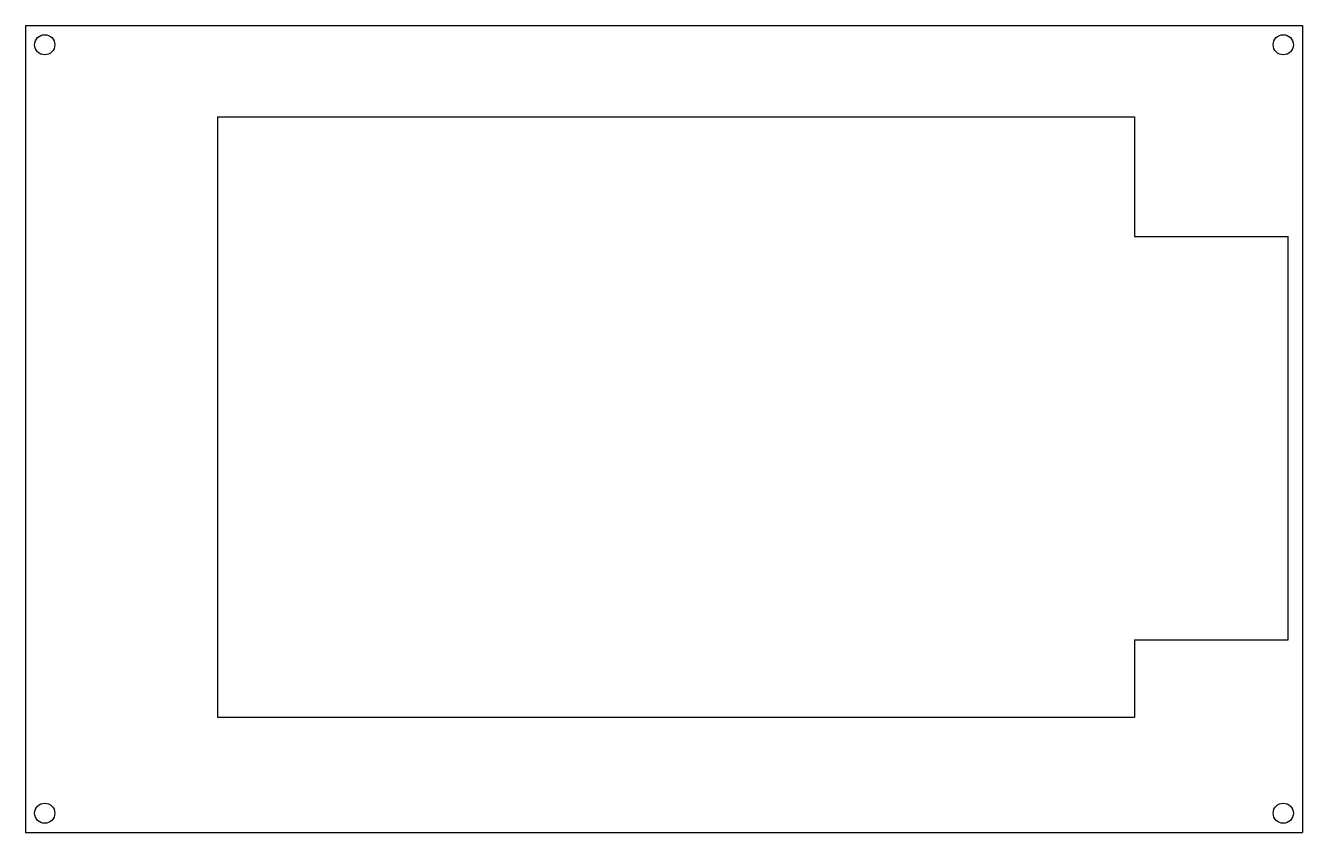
# Model space of a CAD drawing. Header units: millimetres. Extents: x 0 to 133, y -84 to 0.
import ezdxf

# ---------------------------------------------------------------- set-up
doc = ezdxf.new("R2010")
doc.units = ezdxf.units.MM

msp = doc.modelspace()

# ---------------------------------------------------------------- linework, layer by layer
at = {"color": 7, "linetype": 'Continuous', "lineweight": 25}
for p, q in [((0, 0), (133, 0)), ((0, 0), (0, -84)), ((133, 0), (133, -84)), ((20, -9.5), (20, -72)), ((20, -9.5), (115.5, -9.5)), ((115.5, -9.5), (115.5, -21.95)), ((115.5, -21.95), (131.5, -21.95)), ((131.5, -63.95), (131.5, -21.95)), ((115.5, -63.95), (131.5, -63.95)), ((115.5, -63.95), (115.5, -72)), ((20, -72), (115.5, -72)), ((0, -84), (133, -84))]:
    msp.add_line(p, q, dxfattribs=at)
for centre in [(2, -2), (131, -2), (2, -82), (131, -82)]:
    msp.add_circle(centre, 1.05, dxfattribs=at)

doc.saveas('drawing.dxf')
